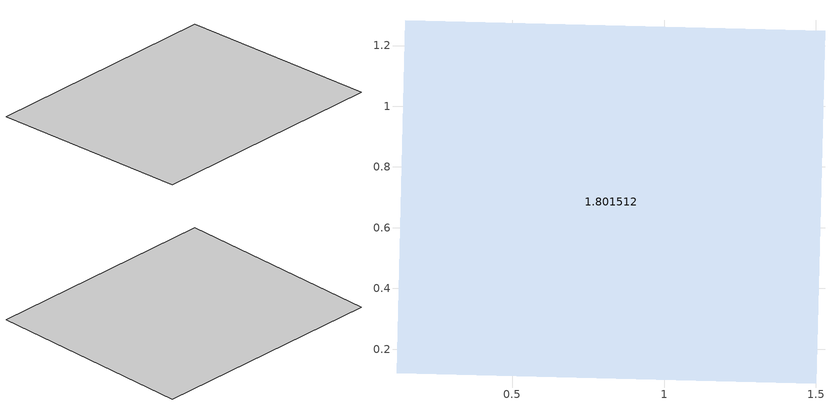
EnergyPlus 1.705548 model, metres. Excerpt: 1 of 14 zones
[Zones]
1.801512
 ceiling inside (1.366612): 1.5,0.09,1.65 1.53,1.25,1.62 0.15,1.28,1.62 0.12,0.12,1.65
[ZoneHVAC:Baseboard:RadiantConvective:Water]
1.040919: Availability Schedule=1.902126; Rated Average Water Temperature {C}=1.861839; Rated Water Mass Flow Rate {kg/s}=1.705237; Heating Design Capacity Method=1.204522; Heating Design Capacity {W}=1.805727; Heating Design Capacity Per Floor Area {W/m2}=1.142433; Fraction of Autosized Heating Design Capacity=1.398855; Maximum Water Flow Rate {m3/s}=1.767467; Convergence Tolerance=1.435496; Fraction Radiant=1.547313; Fraction of Radiant Energy Incident on People=1.551644; Surface 1=1.456804; Fraction of Radiant Energy to Surface 1=1.17437; Surface 2=1.160038; Fraction of Radiant Energy to Surface 2=1.475434; Surface 3=1.649547; Fraction of Radiant Energy to Surface 3=1.953805; Surface 4=1.998734; Fraction of Radiant Energy to Surface 4=1.67834; Surface 5=1.133844; Fraction of Radiant Energy to Surface 5=1.471861; Surface 6=1.781723; Fraction of Radiant Energy to Surface 6=1.567897; Surface 7=1.9996; Fraction of Radiant Energy to Surface 7=1.521324; Surface 8=1.94315; Fraction of Radiant Energy to Surface 8=1.404173; Surface 9=1.779101; Fraction of Radiant Energy to Surface 9=1.56783; Surface 10=1.898602; Fraction of Radiant Energy to Surface 10=1.502904; Surface 11=1.837643; Fraction of Radiant Energy to Surface 11=1.577994; Surface 12=1.560739; Fraction of Radiant Energy to Surface 12=1.688614; Surface 13=1.014155; Fraction of Radiant Energy to Surface 13=1.09753; Surface 14=1.104913; Fraction of Radiant Energy to Surface 14=1.997741; Surface 15=1.511823; Fraction of Radiant Energy to Surface 15=1.579381; Surface 16=1.9848; Fraction of Radiant Energy to Surface 16=1.631763; Surface 17=1.038715; Fraction of Radiant Energy to Surface 17=1.96184; Surface 18=1.198019; Fraction of Radiant Energy to Surface 18=1.160319; Surface 19=1.198408; Fraction of Radiant Energy to Surface 19=1.496677; Surface 20=1.80176; Fraction of Radiant Energy to Surface 20=1.97434; Surface 21=1.130611; Fraction of Radiant Energy to Surface 21=1.827263; Surface 22=1.678408; Fraction of Radiant Energy to Surface 22=1.989171; Surface 23=1.401793; Fraction of Radiant Energy to Surface 23=1.316698; Surface 24=1.551169; Fraction of Radiant Energy to Surface 24=1.597694; Surface 25=1.145802; Fraction of Radiant Energy to Surface 25=1.62593; Surface 26=1.249694; Fraction of Radiant Energy to Surface 26=1.873458; Surface 27=1.454497; Fraction of Radiant Energy to Surface 27=1.541886; Surface 28=1.225703; Fraction of Radiant Energy to Surface 28=1.023798; Surface 29=1.018369; Fraction of Radiant Energy to Surface 29=1.055593; Surface 30=1.318614; Fraction of Radiant Energy to Surface 30=1.092966; Surface 31=1.017165; Fraction of Radiant Energy to Surface 31=1.690306; Surface 32=1.771164; Fraction of Radiant Energy to Surface 32=1.91525; Surface 33=1.260518; Fraction of Radiant Energy to Surface 33=1.079632; Surface 34=1.495033; Fraction of Radiant Energy to Surface 34=1.318104; Surface 35=1.578567; Fraction of Radiant Energy to Surface 35=1.795652; Surface 36=1.586476; Fraction of Radiant Energy to Surface 36=1.575271; Surface 37=1.462583; Fraction of Radiant Energy to Surface 37=1.42705; Surface 38=1.091938; Fraction of Radiant Energy to Surface 38=1.109908; Surface 39=1.955597; Fraction of Radiant Energy to Surface 39=1.907238; Surface 40=1.02369; Fraction of Radiant Energy to Surface 40=1.44771; Surface 41=1.793021; Fraction of Radiant Energy to Surface 41=1.092477; Surface 42=1.625443; Fraction of Radiant Energy to Surface 42=1.420038; Surface 43=1.793275; Fraction of Radiant Energy to Surface 43=1.590006; Surface 44=1.887983; Fraction of Radiant Energy to Surface 44=1.617039; Surface 45=1.498412; Fraction of Radiant Energy to Surface 45=1.836166; Surface 46=1.314786; Fraction of Radiant Energy to Surface 46=1.090778; Surface 47=1.064744; Fraction of Radiant Energy to Surface 47=1.424523; Surface 48=1.937654; Fraction of Radiant Energy to Surface 48=1.308356; Surface 49=1.403465; Fraction of Radiant Energy to Surface 49=1.683996; Surface 50=1.582331; Fraction of Radiant Energy to Surface 50=1.35504; Surface 51=1.571275; Fraction of Radiant Energy to Surface 51=1.50698; Surface 52=1.384131; Fraction of Radiant Energy to Surface 52=1.387384; Surface 53=1.411011; Fraction of Radiant Energy to Surface 53=1.427472; Surface 54=1.553565; Fraction of Radiant Energy to Surface 54=1.336358; Surface 55=1.442263; Fraction of Radiant Energy to Surface 55=1.949194; Surface 56=1.391963; Fraction of Radiant Energy to Surface 56=1.86047; Surface 57=1.002007; Fraction of Radiant Energy to Surface 57=1.123721; Surface 58=1.557101; Fraction of Radiant Energy to Surface 58=1.548892; Surface 59=1.635226; Fraction of Radiant Energy to Surface 59=1.378605; Surface 60=1.578826; Fraction of Radiant Energy to Surface 60=1.374587; Surface 61=1.735536; Fraction of Radiant Energy to Surface 61=1.595499; Surface 62=1.624679; Fraction of Radiant Energy to Surface 62=1.397428; Surface 63=1.435809; Fraction of Radiant Energy to Surface 63=1.438281; Surface 64=1.515522; Fraction of Radiant Energy to Surface 64=1.717332; Surface 65=1.748803; Fraction of Radiant Energy to Surface 65=1.931183; Surface 66=1.991161; Fraction of Radiant Energy to Surface 66=1.677376; Surface 67=1.957782; Fraction of Radiant Energy to Surface 67=1.286912; Surface 68=1.225975; Fraction of Radiant Energy to Surface 68=1.316928; Surface 69=1.257143; Fraction of Radiant Energy to Surface 69=1.984778; Surface 70=1.594536; Fraction of Radiant Energy to Surface 70=1.074771; Surface 71=1.64304; Fraction of Radiant Energy to Surface 71=1.098816; Surface 72=1.687238; Fraction of Radiant Energy to Surface 72=1.742224; Surface 73=1.054011; Fraction of Radiant Energy to Surface 73=1.875913; Surface 74=1.575917; Fraction of Radiant Energy to Surface 74=1.666272; Surface 75=1.761601; Fraction of Radiant Energy to Surface 75=1.563933; Surface 76=1.329484; Fraction of Radiant Energy to Surface 76=1.202691; Surface 77=1.010989; Fraction of Radiant Energy to Surface 77=1.489841; Surface 78=1.779542; Fraction of Radiant Energy to Surface 78=1.419166; Surface 79=1.911611; Fraction of Radiant Energy to Surface 79=1.38783; Surface 80=1.536016; Fraction of Radiant Energy to Surface 80=1.048427; Surface 81=1.577785; Fraction of Radiant Energy to Surface 81=1.977442; Surface 82=1.252775; Fraction of Radiant Energy to Surface 82=1.691363; Surface 83=1.519338; Fraction of Radiant Energy to Surface 83=1.791698; Surface 84=1.143259; Fraction of Radiant Energy to Surface 84=1.270154; Surface 85=1.28223; Fraction of Radiant Energy to Surface 85=1.255219; Surface 86=1.746104; Fraction of Radiant Energy to Surface 86=1.731396; Surface 87=1.339178; Fraction of Radiant Energy to Surface 87=1.012354; Surface 88=1.940764; Fraction of Radiant Energy to Surface 88=1.999222; Surface 89=1.230282; Fraction of Radiant Energy to Surface 89=1.505301; Surface 90=1.213141; Fraction of Radiant Energy to Surface 90=1.178428; Surface 91=1.95365; Fraction of Radiant Energy to Surface 91=1.802239; Surface 92=1.171207; Fraction of Radiant Energy to Surface 92=1.007601; Surface 93=1.606023; Fraction of Radiant Energy to Surface 93=1.675443; Surface 94=1.310627; Fraction of Radiant Energy to Surface 94=1.562242; Surface 95=1.273399; Fraction of Radiant Energy to Surface 95=1.929419; Surface 96=1.030388; Fraction of Radiant Energy to Surface 96=1.207891; Surface 97=1.171659; Fraction of Radiant Energy to Surface 97=1.979023; Surface 98=1.898422; Fraction of Radiant Energy to Surface 98=1.80325; Surface 99=1.037193; Fraction of Radiant Energy to Surface 99=1.677587; Surface 100=1.167233; Fraction of Radiant Energy to Surface 100=1.153312
[ZoneHVAC:Baseboard:RadiantConvective:Steam]
1.767523: Availability Schedule=1.395045; Heating Design Capacity Method=1.311928; Heating Design Capacity {W}=1.346058; Heating Design Capacity Per Floor Area {W/m2}=1.183793; Fraction of Autosized Heating Design Capacity=1.537714; Degree of SubCooling {deltaC}=1.812071; Maximum Steam Flow Rate {m3/s}=1.168138; Convergence Tolerance=1.000024; Fraction Radiant=1.491609; Fraction of Radiant Energy Incident on People=1.992623; Surface 1=1.749773; Fraction of Radiant Energy to Surface 1=1.135244; Surface 2=1.695569; Fraction of Radiant Energy to Surface 2=1.801886; Surface 3=1.308555; Fraction of Radiant Energy to Surface 3=1.749181; Surface 4=1.232906; Fraction of Radiant Energy to Surface 4=1.302423; Surface 5=1.7193; Fraction of Radiant Energy to Surface 5=1.029886; Surface 6=1.101974; Fraction of Radiant Energy to Surface 6=1.811675; Surface 7=1.092176; Fraction of Radiant Energy to Surface 7=1.459352; Surface 8=1.419287; Fraction of Radiant Energy to Surface 8=1.292596; Surface 9=1.600829; Fraction of Radiant Energy to Surface 9=1.329146; Surface 10=1.872652; Fraction of Radiant Energy to Surface 10=1.99427; Surface 11=1.560505; Fraction of Radiant Energy to Surface 11=1.506026; Surface 12=1.424287; Fraction of Radiant Energy to Surface 12=1.342539; Surface 13=1.756178; Fraction of Radiant Energy to Surface 13=1.447573; Surface 14=1.26395; Fraction of Radiant Energy to Surface 14=1.080628; Surface 15=1.020671; Fraction of Radiant Energy to Surface 15=1.467814; Surface 16=1.012065; Fraction of Radiant Energy to Surface 16=1.65977; Surface 17=1.062786; Fraction of Radiant Energy to Surface 17=1.252845; Surface 18=1.172843; Fraction of Radiant Energy to Surface 18=1.87983; Surface 19=1.545427; Fraction of Radiant Energy to Surface 19=1.626457; Surface 20=1.837408; Fraction of Radiant Energy to Surface 20=1.779933; Surface 21=1.413722; Fraction of Radiant Energy to Surface 21=1.565761; Surface 22=1.636926; Fraction of Radiant Energy to Surface 22=1.779085; Surface 23=1.473152; Fraction of Radiant Energy to Surface 23=1.466816; Surface 24=1.945725; Fraction of Radiant Energy to Surface 24=1.066799; Surface 25=1.217675; Fraction of Radiant Energy to Surface 25=1.660248; Surface 26=1.334423; Fraction of Radiant Energy to Surface 26=1.243723; Surface 27=1.907851; Fraction of Radiant Energy to Surface 27=1.17688; Surface 28=1.273051; Fraction of Radiant Energy to Surface 28=1.212261; Surface 29=1.898964; Fraction of Radiant Energy to Surface 29=1.763356; Surface 30=1.084181; Fraction of Radiant Energy to Surface 30=1.317202; Surface 31=1.219151; Fraction of Radiant Energy to Surface 31=1.147763; Surface 32=1.146047; Fraction of Radiant Energy to Surface 32=1.73634; Surface 33=1.397528; Fraction of Radiant Energy to Surface 33=1.555261; Surface 34=1.345673; Fraction of Radiant Energy to Surface 34=1.121104; Surface 35=1.542308; Fraction of Radiant Energy to Surface 35=1.473703; Surface 36=1.781997; Fraction of Radiant Energy to Surface 36=1.48718; Surface 37=1.668935; Fraction of Radiant Energy to Surface 37=1.669264; Surface 38=1.718997; Fraction of Radiant Energy to Surface 38=1.355136; Surface 39=1.2782; Fraction of Radiant Energy to Surface 39=1.452063; Surface 40=1.788813; Fraction of Radiant Energy to Surface 40=1.14105; Surface 41=1.184375; Fraction of Radiant Energy to Surface 41=1.19179; Surface 42=1.444875; Fraction of Radiant Energy to Surface 42=1.79713; Surface 43=1.593331; Fraction of Radiant Energy to Surface 43=1.083331; Surface 44=1.665028; Fraction of Radiant Energy to Surface 44=1.702345; Surface 45=1.430666; Fraction of Radiant Energy to Surface 45=1.16239; Surface 46=1.904655; Fraction of Radiant Energy to Surface 46=1.803044; Surface 47=1.919829; Fraction of Radiant Energy to Surface 47=1.57112; Surface 48=1.299804; Fraction of Radiant Energy to Surface 48=1.003585; Surface 49=1.410248; Fraction of Radiant Energy to Surface 49=1.073741; Surface 50=1.12031; Fraction of Radiant Energy to Surface 50=1.806958; Surface 51=1.45545; Fraction of Radiant Energy to Surface 51=1.82217; Surface 52=1.472925; Fraction of Radiant Energy to Surface 52=1.205413; Surface 53=1.141188; Fraction of Radiant Energy to Surface 53=1.371643; Surface 54=1.254437; Fraction of Radiant Energy to Surface 54=1.821081; Surface 55=1.66357; Fraction of Radiant Energy to Surface 55=1.946342; Surface 56=1.354801; Fraction of Radiant Energy to Surface 56=1.2966; Surface 57=1.157178; Fraction of Radiant Energy to Surface 57=1.955021; Surface 58=1.11026; Fraction of Radiant Energy to Surface 58=1.935743; Surface 59=1.773196; Fraction of Radiant Energy to Surface 59=1.756627; Surface 60=1.006469; Fraction of Radiant Energy to Surface 60=1.59404; Surface 61=1.007534; Fraction of Radiant Energy to Surface 61=1.675927; Surface 62=1.631624; Fraction of Radiant Energy to Surface 62=1.819403; Surface 63=1.278955; Fraction of Radiant Energy to Surface 63=1.269135; Surface 64=1.879586; Fraction of Radiant Energy to Surface 64=1.242753; Surface 65=1.757197; Fraction of Radiant Energy to Surface 65=1.839536; Surface 66=1.403004; Fraction of Radiant Energy to Surface 66=1.218642; Surface 67=1.441101; Fraction of Radiant Energy to Surface 67=1.203107; Surface 68=1.31644; Fraction of Radiant Energy to Surface 68=1.715882; Surface 69=1.486733; Fraction of Radiant Energy to Surface 69=1.704149; Surface 70=1.149497; Fraction of Radiant Energy to Surface 70=1.458167; Surface 71=1.785513; Fraction of Radiant Energy to Surface 71=1.480906; Surface 72=1.04994; Fraction of Radiant Energy to Surface 72=1.314699; Surface 73=1.792335; Fraction of Radiant Energy to Surface 73=1.981192; Surface 74=1.236825; Fraction of Radiant Energy to Surface 74=1.940811; Surface 75=1.603695; Fraction of Radiant Energy to Surface 75=1.728018; Surface 76=1.703622; Fraction of Radiant Energy to Surface 76=1.668596; Surface 77=1.285818; Fraction of Radiant Energy to Surface 77=1.335215; Surface 78=1.171337; Fraction of Radiant Energy to Surface 78=1.64753; Surface 79=1.452777; Fraction of Radiant Energy to Surface 79=1.773059; Surface 80=1.291644; Fraction of Radiant Energy to Surface 80=1.235095; Surface 81=1.094624; Fraction of Radiant Energy to Surface 81=1.883895; Surface 82=1.100005; Fraction of Radiant Energy to Surface 82=1.637406; Surface 83=1.655511; Fraction of Radiant Energy to Surface 83=1.147766; Surface 84=1.718794; Fraction of Radiant Energy to Surface 84=1.799838; Surface 85=1.361819; Fraction of Radiant Energy to Surface 85=1.698032; Surface 86=1.310426; Fraction of Radiant Energy to Surface 86=1.547647; Surface 87=1.800278; Fraction of Radiant Energy to Surface 87=1.587002; Surface 88=1.28048; Fraction of Radiant Energy to Surface 88=1.976596; Surface 89=1.746095; Fraction of Radiant Energy to Surface 89=1.301552; Surface 90=1.730823; Fraction of Radiant Energy to Surface 90=1.093584; Surface 91=1.24108; Fraction of Radiant Energy to Surface 91=1.528756; Surface 92=1.162738; Fraction of Radiant Energy to Surface 92=1.707264; Surface 93=1.921768; Fraction of Radiant Energy to Surface 93=1.171506; Surface 94=1.430044; Fraction of Radiant Energy to Surface 94=1.568674; Surface 95=1.597547; Fraction of Radiant Energy to Surface 95=1.614141; Surface 96=1.942228; Fraction of Radiant Energy to Surface 96=1.76186; Surface 97=1.078779; Fraction of Radiant Energy to Surface 97=1.238069; Surface 98=1.117562; Fraction of Radiant Energy to Surface 98=1.3445; Surface 99=1.254932; Fraction of Radiant Energy to Surface 99=1.187395; Surface 100=1.086235; Fraction of Radiant Energy to Surface 100=1.23853
[ZoneHVAC:Baseboard:RadiantConvective:Electric]
1.422696: Availability Schedule=1.384542; Heating Design Capacity Method=1.643474; Heating Design Capacity {W}=1.370769; Heating Design Capacity Per Floor Area {W/m2}=1.864115; Fraction of Autosized Heating Design Capacity=1.795881; Efficiency=1.452669; Fraction Radiant=1.063543; Fraction of Radiant Energy Incident on People=1.674709; Surface 1=1.947352; Fraction of Radiant Energy to Surface 1=1.498502; Surface 2=1.675312; Fraction of Radiant Energy to Surface 2=1.841599; Surface 3=1.690089; Fraction of Radiant Energy to Surface 3=1.790066; Surface 4=1.491293; Fraction of Radiant Energy to Surface 4=1.571634; Surface 5=1.216048; Fraction of Radiant Energy to Surface 5=1.313995; Surface 6=1.864087; Fraction of Radiant Energy to Surface 6=1.869514; Surface 7=1.32363; Fraction of Radiant Energy to Surface 7=1.237586; Surface 8=1.6043; Fraction of Radiant Energy to Surface 8=1.365914; Surface 9=1.933307; Fraction of Radiant Energy to Surface 9=1.361926; Surface 10=1.621175; Fraction of Radiant Energy to Surface 10=1.395612; Surface 11=1.853244; Fraction of Radiant Energy to Surface 11=1.825014; Surface 12=1.813209; Fraction of Radiant Energy to Surface 12=1.325614; Surface 13=1.794929; Fraction of Radiant Energy to Surface 13=1.054891; Surface 14=1.208784; Fraction of Radiant Energy to Surface 14=1.133274; Surface 15=1.638794; Fraction of Radiant Energy to Surface 15=1.972759; Surface 16=1.356788; Fraction of Radiant Energy to Surface 16=1.234426; Surface 17=1.949841; Fraction of Radiant Energy to Surface 17=1.446113; Surface 18=1.967245; Fraction of Radiant Energy to Surface 18=1.561503; Surface 19=1.743268; Fraction of Radiant Energy to Surface 19=1.991858; Surface 20=1.801933; Fraction of Radiant Energy to Surface 20=1.891666; Surface 21=1.500092; Fraction of Radiant Energy to Surface 21=1.729441; Surface 22=1.815016; Fraction of Radiant Energy to Surface 22=1.424928; Surface 23=1.432778; Fraction of Radiant Energy to Surface 23=1.58397; Surface 24=1.543664; Fraction of Radiant Energy to Surface 24=1.612276; Surface 25=1.000859; Fraction of Radiant Energy to Surface 25=1.739346; Surface 26=1.748679; Fraction of Radiant Energy to Surface 26=1.233802; Surface 27=1.676565; Fraction of Radiant Energy to Surface 27=1.341381; Surface 28=1.305123; Fraction of Radiant Energy to Surface 28=1.726823; Surface 29=1.960443; Fraction of Radiant Energy to Surface 29=1.450927; Surface 30=1.342941; Fraction of Radiant Energy to Surface 30=1.764006; Surface 31=1.64699; Fraction of Radiant Energy to Surface 31=1.247; Surface 32=1.637582; Fraction of Radiant Energy to Surface 32=1.081496; Surface 33=1.340269; Fraction of Radiant Energy to Surface 33=1.479906; Surface 34=1.250633; Fraction of Radiant Energy to Surface 34=1.557042; Surface 35=1.219542; Fraction of Radiant Energy to Surface 35=1.174363; Surface 36=1.420435; Fraction of Radiant Energy to Surface 36=1.538114; Surface 37=1.054888; Fraction of Radiant Energy to Surface 37=1.58263; Surface 38=1.702713; Fraction of Radiant Energy to Surface 38=1.420039; Surface 39=1.472835; Fraction of Radiant Energy to Surface 39=1.38763; Surface 40=1.361201; Fraction of Radiant Energy to Surface 40=1.474118; Surface 41=1.471977; Fraction of Radiant Energy to Surface 41=1.156073; Surface 42=1.008263; Fraction of Radiant Energy to Surface 42=1.925752; Surface 43=1.188606; Fraction of Radiant Energy to Surface 43=1.041586; Surface 44=1.495525; Fraction of Radiant Energy to Surface 44=1.282573; Surface 45=1.912334; Fraction of Radiant Energy to Surface 45=1.737832; Surface 46=1.05449; Fraction of Radiant Energy to Surface 46=1.91256; Surface 47=1.351719; Fraction of Radiant Energy to Surface 47=1.681641; Surface 48=1.687175; Fraction of Radiant Energy to Surface 48=1.872171; Surface 49=1.149887; Fraction of Radiant Energy to Surface 49=1.50613; Surface 50=1.806726; Fraction of Radiant Energy to Surface 50=1.984465; Surface 51=1.650162; Fraction of Radiant Energy to Surface 51=1.74383; Surface 52=1.128048; Fraction of Radiant Energy to Surface 52=1.167228; Surface 53=1.911687; Fraction of Radiant Energy to Surface 53=1.779814; Surface 54=1.808428; Fraction of Radiant Energy to Surface 54=1.011098; Surface 55=1.975049; Fraction of Radiant Energy to Surface 55=1.054815; Surface 56=1.838162; Fraction of Radiant Energy to Surface 56=1.607687; Surface 57=1.377908; Fraction of Radiant Energy to Surface 57=1.518357; Surface 58=1.681178; Fraction of Radiant Energy to Surface 58=1.627712; Surface 59=1.920618; Fraction of Radiant Energy to Surface 59=1.331878; Surface 60=1.165662; Fraction of Radiant Energy to Surface 60=1.649113; Surface 61=1.681852; Fraction of Radiant Energy to Surface 61=1.821856; Surface 62=1.624683; Fraction of Radiant Energy to Surface 62=1.735186; Surface 63=1.284231; Fraction of Radiant Energy to Surface 63=1.682932; Surface 64=1.286817; Fraction of Radiant Energy to Surface 64=1.262698; Surface 65=1.409945; Fraction of Radiant Energy to Surface 65=1.431036; Surface 66=1.916775; Fraction of Radiant Energy to Surface 66=1.000023; Surface 67=1.566378; Fraction of Radiant Energy to Surface 67=1.106511; Surface 68=1.706022; Fraction of Radiant Energy to Surface 68=1.435259; Surface 69=1.101737; Fraction of Radiant Energy to Surface 69=1.227242; Surface 70=1.413411; Fraction of Radiant Energy to Surface 70=1.354354; Surface 71=1.470672; Fraction of Radiant Energy to Surface 71=1.991775; Surface 72=1.755797; Fraction of Radiant Energy to Surface 72=1.669235; Surface 73=1.749904; Fraction of Radiant Energy to Surface 73=1.732447; Surface 74=1.048673; Fraction of Radiant Energy to Surface 74=1.495931; Surface 75=1.40385; Fraction of Radiant Energy to Surface 75=1.618509; Surface 76=1.096786; Fraction of Radiant Energy to Surface 76=1.482695; Surface 77=1.300247; Fraction of Radiant Energy to Surface 77=1.60925; Surface 78=1.334768; Fraction of Radiant Energy to Surface 78=1.388134; Surface 79=1.975777; Fraction of Radiant Energy to Surface 79=1.657124; Surface 80=1.217758; Fraction of Radiant Energy to Surface 80=1.90933; Surface 81=1.151692; Fraction of Radiant Energy to Surface 81=1.160873; Surface 82=1.862028; Fraction of Radiant Energy to Surface 82=1.759966; Surface 83=1.49944; Fraction of Radiant Energy to Surface 83=1.668654; Surface 84=1.935608; Fraction of Radiant Energy to Surface 84=1.998455; Surface 85=1.656289; Fraction of Radiant Energy to Surface 85=1.831163; Surface 86=1.79891; Fraction of Radiant Energy to Surface 86=1.606057; Surface 87=1.490952; Fraction of Radiant Energy to Surface 87=1.60476; Surface 88=1.895356; Fraction of Radiant Energy to Surface 88=1.315012; Surface 89=1.619214; Fraction of Radiant Energy to Surface 89=1.704594; Surface 90=1.391997; Fraction of Radiant Energy to Surface 90=1.68666; Surface 91=1.169553; Fraction of Radiant Energy to Surface 91=1.307728; Surface 92=1.070146; Fraction of Radiant Energy to Surface 92=1.439568; Surface 93=1.798769; Fraction of Radiant Energy to Surface 93=1.006263; Surface 94=1.465995; Fraction of Radiant Energy to Surface 94=1.027655; Surface 95=1.957605; Fraction of Radiant Energy to Surface 95=1.010466; Surface 96=1.261247; Fraction of Radiant Energy to Surface 96=1.468314; Surface 97=1.406378; Fraction of Radiant Energy to Surface 97=1.601892; Surface 98=1.923736; Fraction of Radiant Energy to Surface 98=1.420544; Surface 99=1.980597; Fraction of Radiant Energy to Surface 99=1.83651; Surface 100=1.598055; Fraction of Radiant Energy to Surface 100=1.513067
[ZoneHVAC:CoolingPanel:RadiantConvective:Water]
1.606593: Availability Schedule=1.497829; Rated Inlet Water Temperature {C}=1.567142; Rated Inlet Space Temperature {C}=1.300021; Rated Water Mass Flow Rate {kg/s}=1.038088; Cooling Design Capacity Method=1.201267; Cooling Design Capacity {W}=1.017089; Cooling Design Capacity Per Floor Area {W/m2}=1.341048; Fraction of Autosized Cooling Design Capacity=1.992402; Maximum Chilled Water Flow Rate {m3/s}=1.356149; Control Type=1.748977; Cooling Control Throttling Range {deltaC}=1.805784; Cooling Control Temperature Schedule=1.866992; Condensation Control Type=1.175982; Condensation Control Dewpoint Offset {C}=1.208668; Fraction Radiant=1.919145; Fraction of Radiant Energy Incident on People=1.299615; Surface 1=1.809998; Fraction of Radiant Energy to Surface 1=1.760967; Surface 2=1.149208; Fraction of Radiant Energy to Surface 2=1.198536; Surface 3=1.595903; Fraction of Radiant Energy to Surface 3=1.205254; Surface 4=1.660343; Fraction of Radiant Energy to Surface 4=1.38315; Surface 5=1.138007; Fraction of Radiant Energy to Surface 5=1.5411; Surface 6=1.01633; Fraction of Radiant Energy to Surface 6=1.474613; Surface 7=1.635345; Fraction of Radiant Energy to Surface 7=1.983899; Surface 8=1.13349; Fraction of Radiant Energy to Surface 8=1.036463; Surface 9=1.459805; Fraction of Radiant Energy to Surface 9=1.230489; Surface 10=1.483808; Fraction of Radiant Energy to Surface 10=1.965245; Surface 11=1.984251; Fraction of Radiant Energy to Surface 11=1.974778; Surface 12=1.548058; Fraction of Radiant Energy to Surface 12=1.131137; Surface 13=1.660648; Fraction of Radiant Energy to Surface 13=1.673372; Surface 14=1.518928; Fraction of Radiant Energy to Surface 14=1.268575; Surface 15=1.348187; Fraction of Radiant Energy to Surface 15=1.561193; Surface 16=1.254146; Fraction of Radiant Energy to Surface 16=1.116878; Surface 17=1.891413; Fraction of Radiant Energy to Surface 17=1.917112; Surface 18=1.479601; Fraction of Radiant Energy to Surface 18=1.810873; Surface 19=1.948344; Fraction of Radiant Energy to Surface 19=1.579569; Surface 20=1.242475; Fraction of Radiant Energy to Surface 20=1.521519; Surface 21=1.068604; Fraction of Radiant Energy to Surface 21=1.712199; Surface 22=1.614362; Fraction of Radiant Energy to Surface 22=1.346533; Surface 23=1.021539; Fraction of Radiant Energy to Surface 23=1.819457; Surface 24=1.644394; Fraction of Radiant Energy to Surface 24=1.451016; Surface 25=1.374351; Fraction of Radiant Energy to Surface 25=1.012244; Surface 26=1.56237; Fraction of Radiant Energy to Surface 26=1.458075; Surface 27=1.320214; Fraction of Radiant Energy to Surface 27=1.523532; Surface 28=1.231875; Fraction of Radiant Energy to Surface 28=1.089452; Surface 29=1.756406; Fraction of Radiant Energy to Surface 29=1.473987; Surface 30=1.85341; Fraction of Radiant Energy to Surface 30=1.056144; Surface 31=1.612433; Fraction of Radiant Energy to Surface 31=1.887596; Surface 32=1.917516; Fraction of Radiant Energy to Surface 32=1.199033; Surface 33=1.42815; Fraction of Radiant Energy to Surface 33=1.957291; Surface 34=1.407894; Fraction of Radiant Energy to Surface 34=1.879509; Surface 35=1.18189; Fraction of Radiant Energy to Surface 35=1.560574; Surface 36=1.254539; Fraction of Radiant Energy to Surface 36=1.620092; Surface 37=1.368586; Fraction of Radiant Energy to Surface 37=1.025143; Surface 38=1.036856; Fraction of Radiant Energy to Surface 38=1.995064; Surface 39=1.3279; Fraction of Radiant Energy to Surface 39=1.144517; Surface 40=1.936792; Fraction of Radiant Energy to Surface 40=1.771086; Surface 41=1.822343; Fraction of Radiant Energy to Surface 41=1.443658; Surface 42=1.941957; Fraction of Radiant Energy to Surface 42=1.297829; Surface 43=1.865404; Fraction of Radiant Energy to Surface 43=1.6946; Surface 44=1.298748; Fraction of Radiant Energy to Surface 44=1.148597; Surface 45=1.799675; Fraction of Radiant Energy to Surface 45=1.682073; Surface 46=1.215481; Fraction of Radiant Energy to Surface 46=1.010949; Surface 47=1.62497; Fraction of Radiant Energy to Surface 47=1.219126; Surface 48=1.815505; Fraction of Radiant Energy to Surface 48=1.827331; Surface 49=1.57646; Fraction of Radiant Energy to Surface 49=1.412752; Surface 50=1.340338; Fraction of Radiant Energy to Surface 50=1.185693; Surface 51=1.952789; Fraction of Radiant Energy to Surface 51=1.179518; Surface 52=1.602785; Fraction of Radiant Energy to Surface 52=1.960121; Surface 53=1.194203; Fraction of Radiant Energy to Surface 53=1.011183; Surface 54=1.690064; Fraction of Radiant Energy to Surface 54=1.201456; Surface 55=1.210676; Fraction of Radiant Energy to Surface 55=1.990329; Surface 56=1.916935; Fraction of Radiant Energy to Surface 56=1.277924; Surface 57=1.960032; Fraction of Radiant Energy to Surface 57=1.05598; Surface 58=1.028819; Fraction of Radiant Energy to Surface 58=1.265757; Surface 59=1.276074; Fraction of Radiant Energy to Surface 59=1.519233; Surface 60=1.654929; Fraction of Radiant Energy to Surface 60=1.589822; Surface 61=1.946702; Fraction of Radiant Energy to Surface 61=1.82888; Surface 62=1.011389; Fraction of Radiant Energy to Surface 62=1.914241; Surface 63=1.042048; Fraction of Radiant Energy to Surface 63=1.587032; Surface 64=1.854363; Fraction of Radiant Energy to Surface 64=1.283021; Surface 65=1.492592; Fraction of Radiant Energy to Surface 65=1.814747; Surface 66=1.683182; Fraction of Radiant Energy to Surface 66=1.510677; Surface 67=1.917291; Fraction of Radiant Energy to Surface 67=1.467652; Surface 68=1.193462; Fraction of Radiant Energy to Surface 68=1.822855; Surface 69=1.701705; Fraction of Radiant Energy to Surface 69=1.201569; Surface 70=1.980235; Fraction of Radiant Energy to Surface 70=1.74696; Surface 71=1.326118; Fraction of Radiant Energy to Surface 71=1.388142; Surface 72=1.491072; Fraction of Radiant Energy to Surface 72=1.252779; Surface 73=1.943669; Fraction of Radiant Energy to Surface 73=1.38046; Surface 74=1.229207; Fraction of Radiant Energy to Surface 74=1.143109; Surface 75=1.208472; Fraction of Radiant Energy to Surface 75=1.02868; Surface 76=1.206666; Fraction of Radiant Energy to Surface 76=1.694377; Surface 77=1.35374; Fraction of Radiant Energy to Surface 77=1.445657; Surface 78=1.647384; Fraction of Radiant Energy to Surface 78=1.547269; Surface 79=1.519917; Fraction of Radiant Energy to Surface 79=1.022566; Surface 80=1.940341; Fraction of Radiant Energy to Surface 80=1.847354; Surface 81=1.332796; Fraction of Radiant Energy to Surface 81=1.694525; Surface 82=1.842676; Fraction of Radiant Energy to Surface 82=1.635709; Surface 83=1.731647; Fraction of Radiant Energy to Surface 83=1.456225; Surface 84=1.932821; Fraction of Radiant Energy to Surface 84=1.489544; Surface 85=1.047341; Fraction of Radiant Energy to Surface 85=1.127551; Surface 86=1.313618; Fraction of Radiant Energy to Surface 86=1.412825; Surface 87=1.330477; Fraction of Radiant Energy to Surface 87=1.369208; Surface 88=1.565453; Fraction of Radiant Energy to Surface 88=1.976902; Surface 89=1.929503; Fraction of Radiant Energy to Surface 89=1.948348; Surface 90=1.949371; Fraction of Radiant Energy to Surface 90=1.711135; Surface 91=1.318848; Fraction of Radiant Energy to Surface 91=1.254192; Surface 92=1.860209; Fraction of Radiant Energy to Surface 92=1.743512; Surface 93=1.177038; Fraction of Radiant Energy to Surface 93=1.063655; Surface 94=1.529718; Fraction of Radiant Energy to Surface 94=1.691283; Surface 95=1.714827; Fraction of Radiant Energy to Surface 95=1.556976; Surface 96=1.979688; Fraction of Radiant Energy to Surface 96=1.80158; Surface 97=1.253323; Fraction of Radiant Energy to Surface 97=1.583336; Surface 98=1.225071; Fraction of Radiant Energy to Surface 98=1.342041; Surface 99=1.052106; Fraction of Radiant Energy to Surface 99=1.176487; Surface 100=1.727111; Fraction of Radiant Energy to Surface 100=1.241438
[ZoneHVAC:Baseboard:Convective:Water]
1.387362: Availability Schedule=1.320378; Heating Design Capacity Method=1.880001; Heating Design Capacity {W}=1.964776; Heating Design Capacity Per Floor Area {W/m2}=1.046328; Fraction of Autosized Heating Design Capacity=1.731543; U-Factor Times Area Value {W/K}=1.073785; Maximum Water Flow Rate {m3/s}=1.290895; Convergence Tolerance=1.595559
[ZoneHVAC:Baseboard:Convective:Electric]
1.751084: Availability Schedule=1.263453; Heating Design Capacity Method=1.227018; Heating Design Capacity {W}=1.521809; Heating Design Capacity Per Floor Area {W/m2}=1.018477; Fraction of Autosized Heating Design Capacity=1.572845; Efficiency=1.214124
[ZoneHVAC:LowTemperatureRadiant:VariableFlow]
1.06464: Availability Schedule=1.127534; Zone=1.283028; Surface Name or Radiant Surface Group=1.221514; Hydronic Tubing Inside Diameter {m}=1.878654; Hydronic Tubing Length {m}=1.426948; Temperature Control Type=1.410421; Heating Design Capacity Method=1.01243; Heating Design Capacity {W}=1.236616; Heating Design Capacity Per Floor Area {W/m2}=1.410921; Fraction of Autosized Heating Design Capacity=1.534919; Maximum Hot Water Flow {m3/s}=1.659689; Heating Control Throttling Range {deltaC}=1.878018; Heating Control Temperature Schedule=1.311301; Cooling Design Capacity Method=1.735024; Cooling Design Capacity {W}=1.230639; Cooling Design Capacity Per Floor Area {W/m2}=1.630941; Fraction of Autosized Cooling Design Capacity=1.206095; Maximum Cold Water Flow {m3/s}=1.839947; Cooling Control Throttling Range {deltaC}=1.939349; Cooling Control Temperature Schedule=1.574023; Condensation Control Type=1.044207; Condensation Control Dewpoint Offset {C}=1.698536; Number of Circuits=1.978408; Circuit Length {m}=1.097716
[ZoneHVAC:LowTemperatureRadiant:ConstantFlow]
1.800523: Availability Schedule=1.697412; Zone=1.428314; Surface Name or Radiant Surface Group=1.658399; Hydronic Tubing Inside Diameter {m}=1.637271; Hydronic Tubing Length {m}=1.88077; Temperature Control Type=1.047428; Rated Flow Rate {m3/s}=1.543489; Pump Flow Rate Schedule=1.004709; Rated Pump Head {Pa}=1.960342; Rated Power Consumption {W}=1.513058; Motor Efficiency=1.283562; Fraction of Motor Inefficiencies to Fluid Stream=1.6236; Heating High Water Temperature Schedule=1.105487; Heating Low Water Temperature Schedule=1.125841; Heating High Control Temperature Schedule=1.675559; Heating Low Control Temperature Schedule=1.631569; Cooling High Water Temperature Schedule=1.239547; Cooling Low Water Temperature Schedule=1.124417; Cooling High Control Temperature Schedule=1.85256; Cooling Low Control Temperature Schedule=1.457377; Condensation Control Type=1.462689; Condensation Control Dewpoint Offset {C}=1.424962; Number of Circuits=1.291013; Circuit Length {m}=1.371754
[ZoneHVAC:LowTemperatureRadiant:Electric]
1.280348: Availability Schedule=1.539613; Zone=1.494179; Surface Name or Radiant Surface Group=1.370898; Heating Design Capacity Method=1.706989; Heating Design Capacity {W}=1.237474; Heating Design Capacity Per Floor Area {W/m2}=1.717247; Fraction of Autosized Heating Design Capacity=1.001744; Temperature Control Type=1.164304; Heating Throttling Range {deltaC}=1.065969; Heating Setpoint Temperature Schedule=1.880443
[ZoneHVAC:LowTemperatureRadiant:SurfaceGroup]
1.816112: Surface 1=1.059336; Flow Fraction for Surface 1=1.616468; Surface 2=1.772158; Flow Fraction for Surface 2=1.761327; Surface 3=1.612605; Flow Fraction for Surface 3=1.039912; Surface 4=1.502073; Flow Fraction for Surface 4=1.82085; Surface 5=1.936234; Flow Fraction for Surface 5=1.812434; Surface 6=1.204282; Flow Fraction for Surface 6=1.904898; Surface 7=1.36207; Flow Fraction for Surface 7=1.750991; Surface 8=1.990417; Flow Fraction for Surface 8=1.99107; Surface 9=1.019813; Flow Fraction for Surface 9=1.278983; Surface 10=1.152778; Flow Fraction for Surface 10=1.514975; Surface 11=1.665138; Flow Fraction for Surface 11=1.941882; Surface 12=1.617449; Flow Fraction for Surface 12=1.010854; Surface 13=1.757825; Flow Fraction for Surface 13=1.172855; Surface 14=1.647432; Flow Fraction for Surface 14=1.002204; Surface 15=1.789878; Flow Fraction for Surface 15=1.308388; Surface 16=1.795766; Flow Fraction for Surface 16=1.142408; Surface 17=1.863651; Flow Fraction for Surface 17=1.853912; Surface 18=1.108654; Flow Fraction for Surface 18=1.605354; Surface 19=1.519979; Flow Fraction for Surface 19=1.999432; Surface 20=1.57859; Flow Fraction for Surface 20=1.726065; Surface 21=1.816294; Flow Fraction for Surface 21=1.385144; Surface 22=1.84748; Flow Fraction for Surface 22=1.891319; Surface 23=1.654758; Flow Fraction for Surface 23=1.117066; Surface 24=1.159769; Flow Fraction for Surface 24=1.680281; Surface 25=1.360383; Flow Fraction for Surface 25=1.032662; Surface 26=1.565568; Flow Fraction for Surface 26=1.25512; Surface 27=1.509157; Flow Fraction for Surface 27=1.216466; Surface 28=1.373776; Flow Fraction for Surface 28=1.001639; Surface 29=1.006172; Flow Fraction for Surface 29=1.765707; Surface 30=1.855205; Flow Fraction for Surface 30=1.4199; Surface 31=1.413743; Flow Fraction for Surface 31=1.805933; Surface 32=1.195708; Flow Fraction for Surface 32=1.264846; Surface 33=1.529539; Flow Fraction for Surface 33=1.756639; Surface 34=1.699301; Flow Fraction for Surface 34=1.936929; Surface 35=1.214706; Flow Fraction for Surface 35=1.846892; Surface 36=1.241289; Flow Fraction for Surface 36=1.122734; Surface 37=1.471989; Flow Fraction for Surface 37=1.880949; Surface 38=1.97139; Flow Fraction for Surface 38=1.685602; Surface 39=1.773863; Flow Fraction for Surface 39=1.253894; Surface 40=1.266865; Flow Fraction for Surface 40=1.80626; Surface 41=1.640651; Flow Fraction for Surface 41=1.21725; Surface 42=1.935634; Flow Fraction for Surface 42=1.373438; Surface 43=1.468655; Flow Fraction for Surface 43=1.394614; Surface 44=1.669409; Flow Fraction for Surface 44=1.624505; Surface 45=1.608278; Flow Fraction for Surface 45=1.547279; Surface 46=1.746816; Flow Fraction for Surface 46=1.036082; Surface 47=1.692149; Flow Fraction for Surface 47=1.589855; Surface 48=1.98652; Flow Fraction for Surface 48=1.464677; Surface 49=1.213249; Flow Fraction for Surface 49=1.8559; Surface 50=1.950348; Flow Fraction for Surface 50=1.537304; Surface 51=1.353036; Flow Fraction for Surface 51=1.613541; Surface 52=1.396419; Flow Fraction for Surface 52=1.292108; Surface 53=1.059569; Flow Fraction for Surface 53=1.831101; Surface 54=1.982264; Flow Fraction for Surface 54=1.068997; Surface 55=1.375633; Flow Fraction for Surface 55=1.192723; Surface 56=1.217955; Flow Fraction for Surface 56=1.650256; Surface 57=1.016866; Flow Fraction for Surface 57=1.363996; Surface 58=1.669225; Flow Fraction for Surface 58=1.651181; Surface 59=1.199881; Flow Fraction for Surface 59=1.507577; Surface 60=1.410599; Flow Fraction for Surface 60=1.160701; Surface 61=1.720394; Flow Fraction for Surface 61=1.048822; Surface 62=1.728515; Flow Fraction for Surface 62=1.632001; Surface 63=1.281346; Flow Fraction for Surface 63=1.691404; Surface 64=1.07445; Flow Fraction for Surface 64=1.023151; Surface 65=1.071032; Flow Fraction for Surface 65=1.682943; Surface 66=1.268046; Flow Fraction for Surface 66=1.187727; Surface 67=1.59122; Flow Fraction for Surface 67=1.33063; Surface 68=1.950231; Flow Fraction for Surface 68=1.515438; Surface 69=1.735283; Flow Fraction for Surface 69=1.766848; Surface 70=1.286351; Flow Fraction for Surface 70=1.822752; Surface 71=1.116319; Flow Fraction for Surface 71=1.964804; Surface 72=1.919289; Flow Fraction for Surface 72=1.493519; Surface 73=1.645278; Flow Fraction for Surface 73=1.004149; Surface 74=1.172591; Flow Fraction for Surface 74=1.869597; Surface 75=1.359085; Flow Fraction for Surface 75=1.586604; Surface 76=1.503596; Flow Fraction for Surface 76=1.891477; Surface 77=1.498769; Flow Fraction for Surface 77=1.801586; Surface 78=1.206552; Flow Fraction for Surface 78=1.988906; Surface 79=1.837584; Flow Fraction for Surface 79=1.14183; Surface 80=1.36575; Flow Fraction for Surface 80=1.221517; Surface 81=1.259136; Flow Fraction for Surface 81=1.76902; Surface 82=1.058644; Flow Fraction for Surface 82=1.669448; Surface 83=1.585508; Flow Fraction for Surface 83=1.029408; Surface 84=1.808975; Flow Fraction for Surface 84=1.073973; Surface 85=1.655383; Flow Fraction for Surface 85=1.219441; Surface 86=1.289901; Flow Fraction for Surface 86=1.728119; Surface 87=1.652172; Flow Fraction for Surface 87=1.601388; Surface 88=1.277117; Flow Fraction for Surface 88=1.6173; Surface 89=1.682137; Flow Fraction for Surface 89=1.668962; Surface 90=1.851983; Flow Fraction for Surface 90=1.809937; Surface 91=1.602518; Flow Fraction for Surface 91=1.662946; Surface 92=1.854649; Flow Fraction for Surface 92=1.098082; Surface 93=1.099655; Flow Fraction for Surface 93=1.33682; Surface 94=1.587177; Flow Fraction for Surface 94=1.888047; Surface 95=1.017113; Flow Fraction for Surface 95=1.972383; Surface 96=1.766669; Flow Fraction for Surface 96=1.341026; Surface 97=1.933813; Flow Fraction for Surface 97=1.64538; Surface 98=1.728392; Flow Fraction for Surface 98=1.763719; Surface 99=1.992149; Flow Fraction for Surface 99=1.741125; Surface 100=1.8789; Flow Fraction for Surface 100=1.248962
[ZoneHVAC:HighTemperatureRadiant]
1.976117: Availability Schedule=1.720129; Zone=1.399163; Heating Design Capacity Method=1.566347; Heating Design Capacity {W}=1.63944; Heating Design Capacity Per Floor Area {W/m2}=1.133723; Fraction of Autosized Heating Design Capacity=1.197689; Fuel Type=1.302849; Combustion Efficiency=1.283694; Fraction of Input Converted to Radiant Energy=1.889682; Fraction of Input Converted to Latent Energy=1.113651; Fraction of Input that Is Lost=1.253451; Temperature Control Type=1.58643; Heating Throttling Range {deltaC}=1.767852; Heating Setpoint Temperature Schedule=1.370009; Fraction of Radiant Energy Incident on People=1.061768; Surface 1=1.6793; Fraction of Radiant Energy to Surface 1=1.185775; Surface 2=1.27664; Fraction of Radiant Energy to Surface 2=1.110675; Surface 3=1.476184; Fraction of Radiant Energy to Surface 3=1.214313; Surface 4=1.183457; Fraction of Radiant Energy to Surface 4=1.662927; Surface 5=1.251312; Fraction of Radiant Energy to Surface 5=1.843273; Surface 6=1.683541; Fraction of Radiant Energy to Surface 6=1.251789; Surface 7=1.467393; Fraction of Radiant Energy to Surface 7=1.497032; Surface 8=1.066257; Fraction of Radiant Energy to Surface 8=1.321657; Surface 9=1.853735; Fraction of Radiant Energy to Surface 9=1.800164; Surface 10=1.020388; Fraction of Radiant Energy to Surface 10=1.118687; Surface 11=1.734375; Fraction of Radiant Energy to Surface 11=1.59306; Surface 12=1.587255; Fraction of Radiant Energy to Surface 12=1.831416; Surface 13=1.606198; Fraction of Radiant Energy to Surface 13=1.19756; Surface 14=1.363843; Fraction of Radiant Energy to Surface 14=1.981389; Surface 15=1.96707; Fraction of Radiant Energy to Surface 15=1.932573; Surface 16=1.955925; Fraction of Radiant Energy to Surface 16=1.063784; Surface 17=1.393955; Fraction of Radiant Energy to Surface 17=1.879701; Surface 18=1.68119; Fraction of Radiant Energy to Surface 18=1.438039; Surface 19=1.871045; Fraction of Radiant Energy to Surface 19=1.89887; Surface 20=1.522365; Fraction of Radiant Energy to Surface 20=1.468471; Surface 21=1.367884; Fraction of Radiant Energy to Surface 21=1.89395; Surface 22=1.33034; Fraction of Radiant Energy to Surface 22=1.914907; Surface 23=1.667491; Fraction of Radiant Energy to Surface 23=1.328379; Surface 24=1.277296; Fraction of Radiant Energy to Surface 24=1.573307; Surface 25=1.444489; Fraction of Radiant Energy to Surface 25=1.990794; Surface 26=1.559827; Fraction of Radiant Energy to Surface 26=1.166388; Surface 27=1.593225; Fraction of Radiant Energy to Surface 27=1.010649; Surface 28=1.352066; Fraction of Radiant Energy to Surface 28=1.484249; Surface 29=1.8059; Fraction of Radiant Energy to Surface 29=1.123847; Surface 30=1.008811; Fraction of Radiant Energy to Surface 30=1.775; Surface 31=1.400688; Fraction of Radiant Energy to Surface 31=1.188358; Surface 32=1.518649; Fraction of Radiant Energy to Surface 32=1.385381; Surface 33=1.399869; Fraction of Radiant Energy to Surface 33=1.949848; Surface 34=1.207079; Fraction of Radiant Energy to Surface 34=1.651389; Surface 35=1.857947; Fraction of Radiant Energy to Surface 35=1.057304; Surface 36=1.689641; Fraction of Radiant Energy to Surface 36=1.038907; Surface 37=1.439777; Fraction of Radiant Energy to Surface 37=1.328659; Surface 38=1.075039; Fraction of Radiant Energy to Surface 38=1.534324; Surface 39=1.248693; Fraction of Radiant Energy to Surface 39=1.266415; Surface 40=1.418266; Fraction of Radiant Energy to Surface 40=1.285162; Surface 41=1.904627; Fraction of Radiant Energy to Surface 41=1.823269; Surface 42=1.423728; Fraction of Radiant Energy to Surface 42=1.4907; Surface 43=1.872242; Fraction of Radiant Energy to Surface 43=1.417741; Surface 44=1.398371; Fraction of Radiant Energy to Surface 44=1.542601; Surface 45=1.039048; Fraction of Radiant Energy to Surface 45=1.199792; Surface 46=1.454805; Fraction of Radiant Energy to Surface 46=1.415536; Surface 47=1.543535; Fraction of Radiant Energy to Surface 47=1.566457; Surface 48=1.964428; Fraction of Radiant Energy to Surface 48=1.307807; Surface 49=1.853294; Fraction of Radiant Energy to Surface 49=1.927465; Surface 50=1.260555; Fraction of Radiant Energy to Surface 50=1.531976; Surface 51=1.09314; Fraction of Radiant Energy to Surface 51=1.720865; Surface 52=1.591537; Fraction of Radiant Energy to Surface 52=1.655486; Surface 53=1.623243; Fraction of Radiant Energy to Surface 53=1.678652; Surface 54=1.323889; Fraction of Radiant Energy to Surface 54=1.89129; Surface 55=1.867248; Fraction of Radiant Energy to Surface 55=1.34239; Surface 56=1.395418; Fraction of Radiant Energy to Surface 56=1.738472; Surface 57=1.3904; Fraction of Radiant Energy to Surface 57=1.828841; Surface 58=1.018342; Fraction of Radiant Energy to Surface 58=1.872873; Surface 59=1.227674; Fraction of Radiant Energy to Surface 59=1.845584; Surface 60=1.63242; Fraction of Radiant Energy to Surface 60=1.28772; Surface 61=1.461894; Fraction of Radiant Energy to Surface 61=1.956645; Surface 62=1.108073; Fraction of Radiant Energy to Surface 62=1.684245; Surface 63=1.051861; Fraction of Radiant Energy to Surface 63=1.098121; Surface 64=1.199515; Fraction of Radiant Energy to Surface 64=1.112313; Surface 65=1.910478; Fraction of Radiant Energy to Surface 65=1.343803; Surface 66=1.247869; Fraction of Radiant Energy to Surface 66=1.861049; Surface 67=1.232875; Fraction of Radiant Energy to Surface 67=1.920803; Surface 68=1.134301; Fraction of Radiant Energy to Surface 68=1.599458; Surface 69=1.074532; Fraction of Radiant Energy to Surface 69=1.475178; Surface 70=1.483139; Fraction of Radiant Energy to Surface 70=1.767055; Surface 71=1.179406; Fraction of Radiant Energy to Surface 71=1.587555; Surface 72=1.115001; Fraction of Radiant Energy to Surface 72=1.214487; Surface 73=1.058058; Fraction of Radiant Energy to Surface 73=1.538758; Surface 74=1.749919; Fraction of Radiant Energy to Surface 74=1.094158; Surface 75=1.315773; Fraction of Radiant Energy to Surface 75=1.325429; Surface 76=1.960463; Fraction of Radiant Energy to Surface 76=1.000857; Surface 77=1.230687; Fraction of Radiant Energy to Surface 77=1.925656; Surface 78=1.374868; Fraction of Radiant Energy to Surface 78=1.362378; Surface 79=1.581915; Fraction of Radiant Energy to Surface 79=1.814599; Surface 80=1.130158; Fraction of Radiant Energy to Surface 80=1.08015; Surface 81=1.727672; Fraction of Radiant Energy to Surface 81=1.730112; Surface 82=1.575271; Fraction of Radiant Energy to Surface 82=1.419858; Surface 83=1.9334; Fraction of Radiant Energy to Surface 83=1.688368; Surface 84=1.224185; Fraction of Radiant Energy to Surface 84=1.152072; Surface 85=1.949892; Fraction of Radiant Energy to Surface 85=1.249487; Surface 86=1.95904; Fraction of Radiant Energy to Surface 86=1.942869; Surface 87=1.841419; Fraction of Radiant Energy to Surface 87=1.033159; Surface 88=1.483266; Fraction of Radiant Energy to Surface 88=1.994457; Surface 89=1.063851; Fraction of Radiant Energy to Surface 89=1.484271; Surface 90=1.024709; Fraction of Radiant Energy to Surface 90=1.935804; Surface 91=1.792787; Fraction of Radiant Energy to Surface 91=1.888526; Surface 92=1.28875; Fraction of Radiant Energy to Surface 92=1.963261; Surface 93=1.501678; Fraction of Radiant Energy to Surface 93=1.638076; Surface 94=1.661437; Fraction of Radiant Energy to Surface 94=1.231185; Surface 95=1.789948; Fraction of Radiant Energy to Surface 95=1.747142; Surface 96=1.662608; Fraction of Radiant Energy to Surface 96=1.492566; Surface 97=1.461126; Fraction of Radiant Energy to Surface 97=1.617641; Surface 98=1.649011; Fraction of Radiant Energy to Surface 98=1.989654; Surface 99=1.850966; Fraction of Radiant Energy to Surface 99=1.054809; Surface 100=1.767438; Fraction of Radiant Energy to Surface 100=1.594579
[ZoneHVAC:VentilatedSlab]
1.405575: Availability Schedule=1.532829; Zone=1.157841; Surface Name or Radiant Surface Group=1.199981; Maximum Air Flow Rate {m3/s}=1.509534; Outdoor Air Control Type=1.710453; Minimum Outdoor Air Flow Rate {m3/s}=1.406463; Minimum Outdoor Air Schedule=1.359632; Maximum Outdoor Air Flow Rate {m3/s}=1.564028; Maximum Outdoor Air Fraction or Temperature Schedule=1.196629; System Configuration Type=1.248961; Hollow Core Inside Diameter {m}=1.179062; Hollow Core Length {m}=1.314968; Number of Cores=1.566125; Temperature Control Type=1.523531; Heating High Air Temperature Schedule=1.456183; Heating Low Air Temperature Schedule=1.431115; Heating High Control Temperature Schedule=1.625154; Heating Low Control Temperature Schedule=1.374032; Cooling High Air Temperature Schedule=1.071915; Cooling Low Air Temperature Schedule=1.332209; Cooling High Control Temperature Schedule=1.926999; Cooling Low Control Temperature Schedule=1.703114; Fan=1.67031; Coil Option Type=1.208228; Heating Coil=1.856455; Cooling Coil=1.840003; Design Specification ZoneHVAC Sizing Object=1.591263
[ZoneHVAC:VentilatedSlab:SlabGroup]
1.71484: Zone 1=1.207083; Surface 1=1.828927; Core Diameter for Surface 1 {m}=1.605181; Core Length for Surface 1 {m}=1.538564; Core Numbers for Surface 1=1.389476; Zone 2=1.17525; Surface 2=1.418139; Core Diameter for Surface 2 {m}=1.918903; Core Length for Surface 2 {m}=1.66582; Core Numbers for Surface 2=1.864949; Zone 3=1.776139; Surface 3=1.301813; Core Diameter for Surface 3 {m}=1.021362; Core Length for Surface 3 {m}=1.660505; Core Numbers for Surface 3=1.287204; Zone 4=1.839051; Surface 4=1.27427; Core Diameter for Surface 4 {m}=1.682907; Core Length for Surface 4 {m}=1.751614; Core Numbers for Surface 4=1.349144; Zone 5=1.885109; Surface 5=1.542652; Core Diameter for Surface 5 {m}=1.970598; Core Length for Surface 5 {m}=1.672537; Core Numbers for Surface 5=1.046883; Zone 6=1.119827; Surface 6=1.389828; Core Diameter for Surface 6 {m}=1.337576; Core Length for Surface 6 {m}=1.158579; Core Numbers for Surface 6=1.890332; Zone 7=1.794148; Surface 7=1.044417; Core Diameter for Surface 7 {m}=1.153657; Core Length for Surface 7 {m}=1.933297; Core Numbers for Surface 7=1.209796; Zone 8=1.410759; Surface 8=1.577459; Core Diameter for Surface 8 {m}=1.468411; Core Length for Surface 8 {m}=1.059896; Core Numbers for Surface 8=1.179912; Zone 9=1.749556; Surface 9=1.154146; Core Diameter for Surface 9 {m}=1.271612; Core Length for Surface 9 {m}=1.113002; Core Numbers for Surface 9=1.444971; Zone 10=1.593369; Surface 10=1.247279; Core Diameter for Surface 10 {m}=1.680997; Core Length for Surface 10 {m}=1.131003; Core Numbers for Surface 10=1.715006
[AirTerminal:SingleDuct:Uncontrolled]
1.930554: Availability Schedule=1.732612; Maximum Air Flow Rate {m3/s}=1.13047; Design Specification Outdoor Air Object=1.23815; Per Person Ventilation Rate Mode=1.526863; Design Specification Air Terminal Sizing Object=1.262958
[AirTerminal:SingleDuct:ConstantVolume:Reheat]
1.935473: Availability Schedule=1.213033; Maximum Air Flow Rate {m3/s}=1.53235; Reheat Coil=1.816642; Maximum Hot Water or Steam Flow Rate {m3/s}=1.134346; Minimum Hot Water or Steam Flow Rate {m3/s}=1.599141; Convergence Tolerance=1.888532; Maximum Reheat Air Temperature {C}=1.156528
[AirTerminal:SingleDuct:ConstantVolume:NoReheat]
1.381531: Availability Schedule=1.307049; Maximum Air Flow Rate {m3/s}=1.361523; Design Specification Outdoor Air Object=1.773567; Per Person Ventilation Rate Mode=1.297384
[AirTerminal:SingleDuct:VAV:NoReheat]
1.633585: Availability Schedule=1.33952; Maximum Air Flow Rate {m3/s}=1.98035; Zone Minimum Air Flow Input Method=1.04654; Constant Minimum Air Flow Fraction=1.652597; Fixed Minimum Air Flow Rate {m3/s}=1.358046; Minimum Air Flow Fraction Schedule=1.858338; Design Specification Outdoor Air Object=1.945046
[AirTerminal:SingleDuct:VAV:Reheat]
1.609666: Availability Schedule=1.779076; Maximum Air Flow Rate {m3/s}=1.070706; Zone Minimum Air Flow Input Method=1.067099; Constant Minimum Air Flow Fraction=1.341041; Fixed Minimum Air Flow Rate {m3/s}=1.167348; Minimum Air Flow Fraction Schedule=1.43153; Reheat Coil=1.663163; Maximum Hot Water or Steam Flow Rate {m3/s}=1.963922; Minimum Hot Water or Steam Flow Rate {m3/s}=1.00299; Convergence Tolerance=1.857573; Damper Heating Action=1.178789; Maximum Flow per Zone Floor Area During Reheat {m3/s-m2}=1.214102; Maximum Flow Fraction During Reheat=1.048776; Maximum Reheat Air Temperature {C}=1.910415; Design Specification Outdoor Air Object=1.666014
[AirTerminal:SingleDuct:VAV:Reheat:VariableSpeedFan]
1.065172: Availability Schedule=1.807335; Maximum Cooling Air Flow Rate {m3/s}=1.949437; Maximum Heating Air Flow Rate {m3/s}=1.854857; Zone Minimum Air Flow Fraction=1.830918; Fan=1.013599; Heating Coil=1.423762; Maximum Hot Water or Steam Flow Rate {m3/s}=1.274165; Minimum Hot Water or Steam Flow Rate {m3/s}=1.546138; Heating Convergence Tolerance=1.198176
[AirTerminal:SingleDuct:VAV:HeatAndCool:NoReheat]
1.025692: Availability Schedule=1.629752; Maximum Air Flow Rate {m3/s}=1.853303; Zone Minimum Air Flow Fraction=1.218452
[AirTerminal:SingleDuct:VAV:HeatAndCool:Reheat]
1.514547: Availability Schedule=1.38914; Maximum Air Flow Rate {m3/s}=1.297708; Zone Minimum Air Flow Fraction=1.687364; Reheat Coil=1.672581; Maximum Hot Water or Steam Flow Rate {m3/s}=1.281555; Minimum Hot Water or Steam Flow Rate {m3/s}=1.199932; Convergence Tolerance=1.389694; Maximum Reheat Air Temperature {C}=1.349208
[AirTerminal:SingleDuct:SeriesPIU:Reheat]
1.58999: Availability Schedule=1.697173; Maximum Air Flow Rate {m3/s}=1.32454; Maximum Primary Air Flow Rate {m3/s}=1.283198; Minimum Primary Air Flow Fraction=1.822445; Fan=1.065442; Reheat Coil=1.2767; Maximum Hot Water or Steam Flow Rate {m3/s}=1.354574; Minimum Hot Water or Steam Flow Rate {m3/s}=1.949746; Convergence Tolerance=1.365342
[AirTerminal:SingleDuct:ParallelPIU:Reheat]
1.452723: Availability Schedule=1.375576; Maximum Primary Air Flow Rate {m3/s}=1.489526; Maximum Secondary Air Flow Rate {m3/s}=1.187652; Minimum Primary Air Flow Fraction=1.91084; Fan On Flow Fraction=1.476079; Fan=1.915659; Reheat Coil=1.482242; Maximum Hot Water or Steam Flow Rate {m3/s}=1.563814; Minimum Hot Water or Steam Flow Rate {m3/s}=1.531927; Convergence Tolerance=1.926601
[AirTerminal:SingleDuct:ConstantVolume:FourPipeInduction]
1.033043: Availability Schedule=1.279818; Maximum Total Air Flow Rate {m3/s}=1.528691; Induction Ratio=1.751982; Heating Coil=1.498702; Maximum Hot Water Flow Rate {m3/s}=1.850127; Minimum Hot Water Flow Rate {m3/s}=1.415908; Heating Convergence Tolerance=1.795897; Cooling Coil=1.735805; Maximum Cold Water Flow Rate {m3/s}=1.337245; Minimum Cold Water Flow Rate {m3/s}=1.54678; Cooling Convergence Tolerance=1.064107
[AirTerminal:SingleDuct:ConstantVolume:FourPipeBeam]
1.857095: Primary Air Availability Schedule=1.693526; Cooling Availability Schedule=1.754973; Heating Availability Schedule=1.295913; Design Primary Air Volume Flow Rate {m3/s}=1.824186; Design Chilled Water Volume Flow Rate {m3/s}=1.219624; Design Hot Water Volume Flow Rate {m3/s}=1.519577; Zone Total Beam Length {m}=1.098417; Rated Primary Air Flow Rate per Beam Length {m3/s-m}=1.113299; Beam Rated Cooling Capacity per Beam Length {W/m}=1.251942; Beam Rated Cooling Room Air Chilled Water Temperature Difference {deltaC}=1.973647; Beam Rated Chilled Water Volume Flow Rate per Beam Length {m3/s-m}=1.33313; Beam Cooling Capacity Temperature Difference Modification Factor Curve=1.868389; Beam Cooling Capacity Air Flow Modification Factor Curve=1.858987; Beam Cooling Capacity Chilled Water Flow Modification Factor Curve=1.78557; Beam Rated Heating Capacity per Beam Length {W/m}=1.24819; Beam Rated Heating Room Air Hot Water Temperature Difference {deltaC}=1.320718; Beam Rated Hot Water Volume Flow Rate per Beam Length {m3/s-m}=1.159471; Beam Heating Capacity Temperature Difference Modification Factor Curve=1.161706; Beam Heating Capacity Air Flow Modification Factor Curve=1.537018; Beam Heating Capacity Hot Water Flow Modification Factor Curve=1.452524
[AirTerminal:SingleDuct:ConstantVolume:CooledBeam]
1.019178: Availability Schedule=1.067204; Cooled Beam Type=1.616668; Supply Air Volumetric Flow Rate {m3/s}=1.157159; Maximum Total Chilled Water Volumetric Flow Rate {m3/s}=1.458498; Number of Beams=1.589576; Beam Length {m}=1.028556; Design Inlet Water Temperature {C}=1.402472; Design Outlet Water Temperature {C}=1.645655; Coil Surface Area per Coil Length {m2/m}=1.508818; Model Parameter a=1.078691; Model Parameter n1=1.078483; Model Parameter n2=1.388373; Model Parameter n3=1.218408; Model Parameter a0 {m2/m}=1.386688; Model Parameter K1=1.094189; Model Parameter n=1.772162; Coefficient of Induction Kin=1.024316; Leaving Pipe Inside Diameter {m}=1.347139
[AirTerminal:SingleDuct:Mixer]
1.328314: ZoneHVAC Unit Object=1.960049; Mixer Connection Type=1.98978; Design Specification Outdoor Air Object=1.281314; Per Person Ventilation Rate Mode=1.534092
[AirTerminal:DualDuct:ConstantVolume]
1.831115: Availability Schedule=1.46147; Maximum Air Flow Rate {m3/s}=1.809995
[AirTerminal:DualDuct:VAV]
1.166858: Availability Schedule=1.338885; Maximum Damper Air Flow Rate {m3/s}=1.255127; Zone Minimum Air Flow Fraction=1.238079; Design Specification Outdoor Air Object=1.280373
[AirTerminal:DualDuct:VAV:OutdoorAir]
1.117542: Availability Schedule=1.901384; Maximum Terminal Air Flow Rate {m3/s}=1.131964; Design Specification Outdoor Air Object=1.371727; Per Person Ventilation Rate Mode=1.086947
[Fan:SystemModel]
1.344207: Availability Schedule=1.817763; Design Maximum Air Flow Rate {m3/s}=1.149098; Speed Control Method=1.958998; Electric Power Minimum Flow Rate Fraction=1.409119; Design Pressure Rise {Pa}=1.356791; Motor Efficiency=1.807173; Motor In Air Stream Fraction=1.013339; Design Electric Power Consumption {W}=1.410404; Design Power Sizing Method=1.110016; Electric Power Per Unit Flow Rate {W/(m3/s)}=1.526256; Electric Power Per Unit Flow Rate Per Unit Pressure {W/((m3/s)-Pa)}=1.16981; Fan Total Efficiency=1.249828; Electric Power Function of Flow Fraction Curve=1.915232; Night Ventilation Mode Pressure Rise {Pa}=1.390148; Night Ventilation Mode Flow Fraction=1.989509; Motor Loss Zone=1.806601; Motor Loss Radiative Fraction=1.447305; Number of Speeds=1.171226; Speed 1 Flow Fraction=1.54685; Speed 1 Electric Power Fraction=1.620357; Speed 2 Flow Fraction=1.986201; Speed 2 Electric Power Fraction=1.567074; Speed 3 Flow Fraction=1.476739; Speed 3 Electric Power Fraction=1.728395; Speed n Flow Fraction=1.218971; Speed n Electric Power Fraction=1.448109
[Fan:ConstantVolume]
1.345597: Availability Schedule=1.835933; Fan Total Efficiency=1.004022; Pressure Rise {Pa}=1.019959; Maximum Flow Rate {m3/s}=1.099041; Motor Efficiency=1.418619; Motor In Airstream Fraction=1.976912
[Fan:VariableVolume]
1.867927: Availability Schedule=1.575215; Fan Total Efficiency=1.492353; Pressure Rise {Pa}=1.561434; Maximum Flow Rate {m3/s}=1.080205; Fan Power Minimum Flow Rate Input Method=1.783353; Fan Power Minimum Flow Fraction=1.583028; Fan Power Minimum Air Flow Rate {m3/s}=1.394147; Motor Efficiency=1.517859; Motor In Airstream Fraction=1.913018; Fan Power Coefficient 1=1.11615; Fan Power Coefficient 2=1.278422; Fan Power Coefficient 3=1.664104; Fan Power Coefficient 4=1.327066; Fan Power Coefficient 5=1.565658
[Fan:OnOff]
1.570529: Availability Schedule=1.26929; Fan Total Efficiency=1.129488; Pressure Rise {Pa}=1.116949; Maximum Flow Rate {m3/s}=1.137903; Motor Efficiency=1.062528; Motor In Airstream Fraction=1.51369; Fan Power Ratio Function of Speed Ratio Curve=1.31187; Fan Efficiency Ratio Function of Speed Ratio Curve=1.642861
